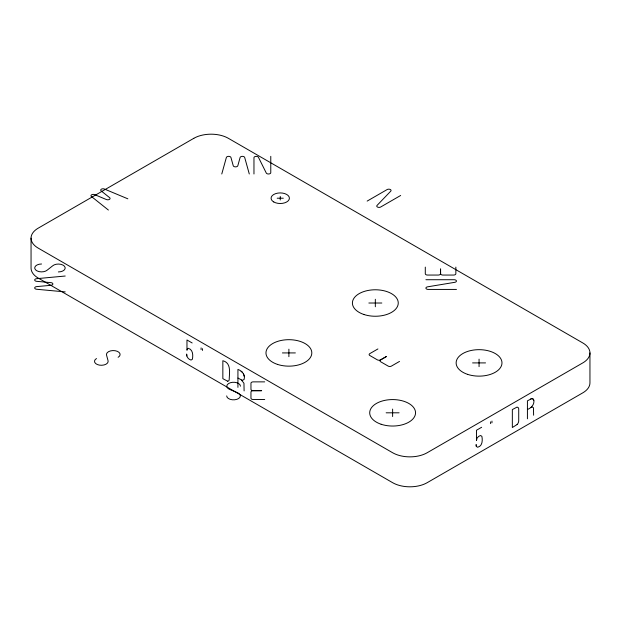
<?xml version="1.0" encoding="UTF-8"?>
<svg xmlns="http://www.w3.org/2000/svg" width="621" height="621" viewBox="0 0 621 621"><rect width="100%" height="100%" fill="white"/><g stroke="black" fill="none" stroke-linecap="round" stroke-linejoin="round"><path stroke-width="0.93" d="M221.775 173.981L226.362 157.486A2.321 1.343 0 0 1 228.652 156.352A2.321 1.343 0 0 1 230.942 157.486L233.24 165.729A2.321 1.343 0 0 0 235.53 166.863A2.321 1.343 0 0 0 237.82 165.729L240.11 157.486A2.321 1.343 0 0 1 242.407 156.352A2.321 1.343 0 0 1 244.697 157.486L249.285 173.981M367.166 201.088L387.155 189.545A2.298 1.327 0 0 1 390.151 189.444A2.298 1.327 0 0 1 390.764 191.144L377.063 205.411A2.29 1.32 0 0 0 377.653 207.127A2.29 1.32 0 0 0 380.673 207.01L400.661 195.468M377.91 348.948L369.813 353.621A2.29 1.32 0 0 0 369.813 355.499L377.335 359.846A2.29 1.32 0 0 0 380.58 359.846L386.557 356.431L380.65 359.885A2.29 1.32 0 0 0 380.65 361.756L388.179 366.103A2.29 1.32 0 0 0 391.416 366.103L399.52 361.422M481.648 427.264L476.462 430.26L476.462 440.522L477.021 438.178L478.62 436.4L480.538 435.523L481.865 436.291C482.711 440.196 482.509 446.212 477.65 447.267L476.33 446.429L476.136 444.706L476.33 446.429M527.423 409.503C531.491 408.082 535.155 403.829 533.571 399.357L531.793 398.581L527.423 400.84L527.423 418.81M531.033 407.392L532.189 406.965L533.455 407.756L533.61 415.224M530.621 398.993L531.793 398.581M65.221 276.027L36.639 278.674A2.321 1.343 0 0 0 34.691 280.001A2.321 1.343 0 0 0 36.639 281.321L50.93 282.648A2.321 1.343 0 0 1 52.886 283.968A2.321 1.343 0 0 1 50.93 285.295L36.639 286.615A2.321 1.343 0 0 0 34.691 287.942A2.321 1.343 0 0 0 36.639 289.262L65.221 291.909M277.191 198.208L283.3 198.208M425.913 279.722L454.176 279.722A2.298 1.327 0 0 1 456.419 280.878A2.298 1.327 0 0 1 454.774 282.322L427.613 286.824A2.29 1.32 0 0 0 425.928 288.276A2.29 1.32 0 0 0 428.203 289.425L456.474 289.425M368.851 303.017L381.814 303.017M282.408 352.922L295.371 352.922M472.573 362.905L485.544 362.905M264.709 381.868L253.252 381.868A2.29 1.32 0 0 0 250.962 383.188L250.962 389.336A2.29 1.32 0 0 0 253.252 390.663L261.658 390.687L253.252 390.718A2.29 1.32 0 0 0 250.962 392.037L250.962 398.185A2.29 1.32 0 0 0 253.252 399.513L264.709 399.513M386.138 412.81L399.101 412.81M127.848 198.821L104.39 189.025A2.321 1.343 0 0 0 101.394 189.164A2.321 1.343 0 0 0 101.153 190.895L109.638 197.672A2.321 1.343 0 0 1 109.397 199.403A2.321 1.343 0 0 1 106.393 199.543L94.671 194.645A2.321 1.343 0 0 0 91.667 194.777A2.321 1.343 0 0 0 91.427 196.515L108.396 210.053M192.153 342.963L186.968 339.974L186.968 350.236L187.526 348.536L188.21 348.303C193.015 349.437 193.216 355.359 192.37 359.272L191.043 360.048C188.396 359.404 186.44 356.764 186.642 354.04L186.836 355.988M237.928 378.057L242.314 380.316L244.076 379.524C245.66 375.053 241.996 370.815 237.928 369.394L237.928 387.372M241.538 380.114L243.96 383.273L244.107 390.912M241.127 371.242L242.291 372.181M532.826 398.705L533.843 400.529M243.331 373.5L244.348 376.497M589.95 352.922L589.95 382.862A24.452 14.112 0 0 1 582.785 392.845L427.194 482.68A24.452 14.112 0 0 1 392.619 482.68L38.215 278.061A24.452 14.112 0 0 1 31.05 268.078L31.05 238.138M491.956 421.069L491.956 422.839M490.598 421.861L490.598 423.623M479.063 359.155L479.063 366.646M455.853 267.115L455.853 273.729A2.29 1.32 0 0 1 453.555 275.056L442.913 275.056A2.29 1.32 0 0 1 440.623 273.729L440.568 268.877L440.522 273.729A2.29 1.32 0 0 1 438.232 275.056L427.582 275.056A2.29 1.32 0 0 1 425.292 273.729L425.292 267.115M392.619 409.068L392.619 416.551M375.332 299.268L375.332 306.758M288.889 349.181L288.889 356.664M280.25 196.446L280.25 199.978M270.772 156.345L270.772 172.669A2.29 1.32 0 0 1 268.777 173.981A2.29 1.32 0 0 1 266.269 173.011L258.468 157.33A2.298 1.327 0 0 0 255.961 156.376A2.298 1.327 0 0 0 253.966 157.672L253.966 173.989M202.462 348.676L202.462 350.438M201.095 347.884L201.095 349.654M58.358 271.936A6.831 3.943 0 0 0 64.351 266.099A6.831 3.943 0 0 0 52.599 265.873L47.312 270.057A6.831 3.943 0 0 1 35.56 269.84A6.831 3.943 0 0 1 41.553 263.995M240.443 386.192A6.831 3.943 0 0 0 230.329 382.738A6.831 3.943 0 0 0 229.941 389.522L237.199 392.573A6.831 3.943 0 0 1 236.811 399.357A6.831 3.943 0 0 1 226.696 395.903M118.114 357.3A6.831 3.943 0 0 0 115.188 350.725A6.831 3.943 0 0 0 106.61 355.367L108 360.483A6.831 3.943 0 0 1 99.422 365.125A6.831 3.943 0 0 1 96.503 358.55M517.107 424.531L512.341 427.52L512.341 409.573L517.107 407.058L518.512 407.896L518.721 408.96L518.721 420.766A3.749 2.166 -60 0 1 517.107 424.531M193.806 138.32L38.215 228.155A24.452 14.112 0 0 0 38.215 248.121L392.619 452.732A24.452 14.112 0 0 0 427.194 452.732L582.785 362.905A24.452 14.112 0 0 0 582.785 342.939L228.381 138.32A24.452 14.112 0 0 0 193.806 138.32M227.612 381.178L222.846 378.663L222.846 360.708C231.454 362.912 229.405 372.685 229.219 379.276A3.749 2.166 60 0 1 227.612 381.178M273.76 201.957A9.168 5.294 0 0 0 289.099 199.582A9.168 5.294 0 0 0 277.874 193.1A9.168 5.294 0 0 0 273.76 201.957M467.597 374.362A22.923 13.235 0 0 0 501.978 362.905A22.923 13.235 0 0 0 467.597 351.439A22.923 13.235 0 0 0 467.597 374.362M363.867 314.474A22.923 13.235 0 0 0 398.255 303.017A22.923 13.235 0 0 0 363.867 291.552A22.923 13.235 0 0 0 363.867 314.474M381.162 424.267A22.923 13.235 0 0 0 415.542 412.81A22.923 13.235 0 0 0 381.162 401.345A22.923 13.235 0 0 0 381.162 424.267M277.432 364.38A22.923 13.235 0 0 0 311.812 352.922A22.923 13.235 0 0 0 277.432 341.457A22.923 13.235 0 0 0 277.432 364.38"/></g></svg>
